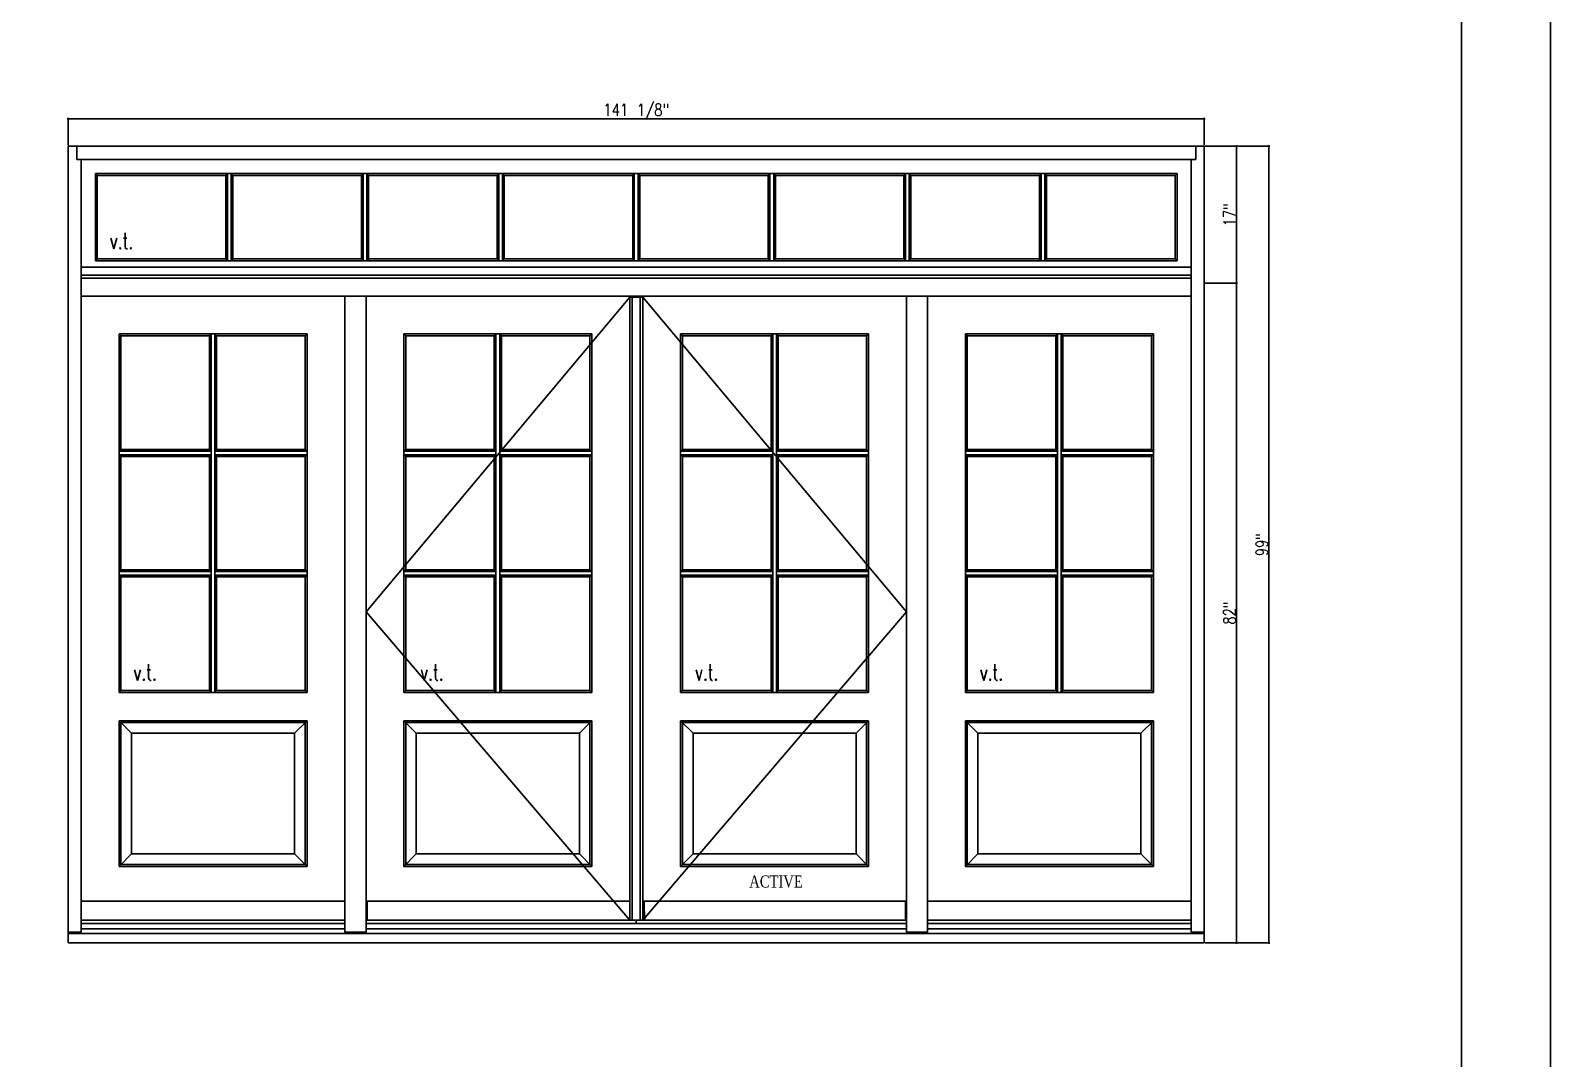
# Model space of a CAD drawing. Header units: inches. Extents: x 1985 to 11287, y 379 to 4336.
# Drawn here: x 9765.8 to 9954.6, y 3405.9 to 3533.7 of the extents above; entities that cross this region are included whole.
import ezdxf

# ---------------------------------------------------------------- set-up
doc = ezdxf.new("R2010")
doc.units = ezdxf.units.IN
doc.header["$MEASUREMENT"] = 0
doc.layers.get('0').update_dxf_attribs({"linetype": 'CONTINUOUS'})
doc.layers.get('Defpoints').update_dxf_attribs({"linetype": 'CONTINUOUS'})
for name, color, linetype in [('COTE1-1 99', 7, 'CONTINUOUS'), ('elevation 99', 7, 'CONTINUOUS'), ('opening side 99', 1, 'CONTINUOUS'), ('separation 99', 3, 'CONTINUOUS')]:
    doc.layers.add(name, color=color, linetype=linetype)
doc.styles.get("Standard").update_dxf_attribs({"font": 'txt.shx', "width": 0.8})
doc.styles.add('Times', font='times.ttf', dxfattribs={"width": 0.8})
doc.dimstyles.new('Elevation', dxfattribs={"dimscale": 2, "dimtxt": 0.75, "dimasz": 0.0625, "dimexe": 0.0625, "dimexo": 0.0625, "dimgap": 0.0625, "dimtad": 1, "dimdec": 5, "dimzin": 0, "dimdsep": 46, "dimlunit": 5, "dimtxsty": 'Standard', "dimblk1": 'OBLIQUE', "dimblk2": 'OBLIQUE', "dimsah": 1, "dimcen": 2, "dimdle": 0.0625, "dimclrd": 1, "dimclre": 1, "dimadec": 1, "dimazin": 0, "dimtfac": 0.375, "dimtdec": 5, "dimtmove": 0, "dimatfit": 3, "dimldrblk": 'OBLIQUE', "dimfxl": 1, "dimfrac": 2, "dimtolj": 1, "dimtzin": 0, "dimarcsym": 0})

# ---------------------------------------------------------------- blocks, each defined once
blk = doc.blocks.new('_OBLIQUE')
at = {"color": 0, "linetype": 'ByBlock'}
blk.add_line((-0.5, -0.5), (0.5, 0.5), dxfattribs=at)
blk = doc.blocks.new('*D163')
at = {"layer": 'COTE1-1 99', "color": 1, "lineweight": -2, "transparency": 16777216}
for p, q in [((9770.37, 3522.7), (9911.75, 3522.7)), ((9770.5, 3519.42), (9770.5, 3522.83)), ((9911.62, 3519.42), (9911.62, 3522.83))]:
    blk.add_line(p, q, dxfattribs=at)
at = {"layer": 'Defpoints', "color": 0, "transparency": 16777216}
for p in [(9911.62, 3522.7), (9770.5, 3519.29), (9911.62, 3519.29)]:
    blk.add_point(p, dxfattribs=at)
at = {"layer": 'COTE1-1 99', "color": 1, "lineweight": -2, "transparency": 16777216, "xscale": 0.125, "yscale": 0.125, "zscale": 0.125, "rotation": 180}
blk.add_blockref('_OBLIQUE', (9770.5, 3522.7), dxfattribs=at)
at = {"layer": 'COTE1-1 99', "color": 1, "lineweight": -2, "transparency": 16777216, "xscale": 0.125, "yscale": 0.125, "zscale": 0.125}
blk.add_blockref('_OBLIQUE', (9911.62, 3522.7), dxfattribs=at)
at = {"layer": 'COTE1-1 99', "color": 0, "transparency": 16777216, "insert": (9841.06, 3523.58), "char_height": 1.5, "attachment_point": 5}
blk.add_mtext('\\A1;141 1/8"', dxfattribs=at)
blk = doc.blocks.new('*D164')
at = {"layer": 'COTE1-1 99', "color": 1, "lineweight": -2, "transparency": 16777216}
for p, q in [((9911.75, 3519.29), (9915.75, 3519.29)), ((9915.62, 3502.17), (9915.62, 3519.42)), ((9911.75, 3502.29), (9915.75, 3502.29))]:
    blk.add_line(p, q, dxfattribs=at)
at = {"layer": 'Defpoints', "color": 0, "transparency": 16777216}
for p in [(9911.62, 3519.29), (9915.62, 3519.29), (9911.62, 3502.29)]:
    blk.add_point(p, dxfattribs=at)
at = {"layer": 'COTE1-1 99', "color": 1, "lineweight": -2, "transparency": 16777216, "xscale": 0.125, "yscale": 0.125, "zscale": 0.125}
for p, rotation in [((9915.62, 3519.29), 90), ((9915.62, 3502.29), 270)]:
    blk.add_blockref('_OBLIQUE', p, dxfattribs=dict(at, rotation=rotation))
at = {"layer": 'COTE1-1 99', "color": 0, "transparency": 16777216, "insert": (9914.75, 3510.79), "char_height": 1.5, "attachment_point": 5, "rotation": 90}
blk.add_mtext('\\A1;17"', dxfattribs=at)
blk = doc.blocks.new('*D165')
at = {"layer": 'COTE1-1 99', "color": 1, "lineweight": -2, "transparency": 16777216}
for p, q in [((9911.75, 3502.29), (9915.75, 3502.29)), ((9915.62, 3420.17), (9915.62, 3502.42)), ((9911.75, 3420.29), (9915.75, 3420.29))]:
    blk.add_line(p, q, dxfattribs=at)
at = {"layer": 'Defpoints', "color": 0, "transparency": 16777216}
for p in [(9911.62, 3502.29), (9915.62, 3502.29), (9911.62, 3420.29)]:
    blk.add_point(p, dxfattribs=at)
at = {"layer": 'COTE1-1 99', "color": 1, "lineweight": -2, "transparency": 16777216, "xscale": 0.125, "yscale": 0.125, "zscale": 0.125}
for p, rotation in [((9915.62, 3502.29), 90), ((9915.62, 3420.29), 270)]:
    blk.add_blockref('_OBLIQUE', p, dxfattribs=dict(at, rotation=rotation))
at = {"layer": 'COTE1-1 99', "color": 0, "transparency": 16777216, "insert": (9914.75, 3461.29), "char_height": 1.5, "attachment_point": 5, "rotation": 90}
blk.add_mtext('\\A1;82"', dxfattribs=at)
blk = doc.blocks.new('*D166')
at = {"layer": 'COTE1-1 99', "color": 1, "lineweight": -2, "transparency": 16777216}
for p, q in [((9911.75, 3519.29), (9919.77, 3519.29)), ((9919.64, 3420.17), (9919.64, 3519.42)), ((9911.75, 3420.29), (9919.77, 3420.29))]:
    blk.add_line(p, q, dxfattribs=at)
at = {"layer": 'Defpoints', "color": 0, "transparency": 16777216}
for p in [(9911.62, 3519.29), (9919.64, 3519.29), (9911.62, 3420.29)]:
    blk.add_point(p, dxfattribs=at)
at = {"layer": 'COTE1-1 99', "color": 1, "lineweight": -2, "transparency": 16777216, "xscale": 0.125, "yscale": 0.125, "zscale": 0.125}
for p, rotation in [((9919.64, 3519.29), 90), ((9919.64, 3420.29), 270)]:
    blk.add_blockref('_OBLIQUE', p, dxfattribs=dict(at, rotation=rotation))
at = {"layer": 'COTE1-1 99', "color": 0, "transparency": 16777216, "insert": (9918.77, 3469.79), "char_height": 1.5, "attachment_point": 5, "rotation": 90}
blk.add_mtext('\\A1;99"', dxfattribs=at)

msp = doc.modelspace()

# ---------------------------------------------------------------- linework, layer by layer
at = {"layer": 'elevation 99'}
for p, q in [((9770.495703, 3519.293135), (9911.620703, 3519.293135)), ((9770.495703, 3420.293135), (9770.495703, 3519.293135)), ((9771.558203, 3517.668135), (9771.558203, 3519.293135)), ((9910.558203, 3519.293135), (9910.558203, 3517.668135)), ((9911.620703, 3519.293135), (9911.620703, 3420.293135)), ((9771.558203, 3517.668135), (9910.558203, 3517.668135)), ((9772.120703, 3502.918135), (9772.120703, 3517.668135)), ((9909.995703, 3517.668135), (9909.995703, 3502.918135)), ((9773.879098, 3515.909184), (9773.879098, 3505.052059)), ((9773.879098, 3515.909184), (9790.759961, 3515.909184)), ((9774.12017, 3515.668113), (9773.879098, 3515.909184)), ((9774.12017, 3515.668113), (9774.12017, 3505.29313)), ((9774.12017, 3515.668113), (9784.526553, 3515.668113)), ((9784.526553, 3515.668113), (9790.089161, 3515.668113)), ((9790.089161, 3515.668113), (9790.293361, 3515.909184)), ((9790.089161, 3505.29313), (9790.089161, 3515.668113)), ((9790.293361, 3505.052059), (9790.293361, 3515.909184)), ((9790.72309, 3515.909184), (9801.819916, 3515.909184)), ((9790.759961, 3505.052059), (9790.759961, 3515.909184)), ((9790.759961, 3515.909184), (9790.964161, 3515.668113)), ((9790.964161, 3505.29313), (9790.964161, 3515.668113)), ((9790.964161, 3515.668113), (9801.578844, 3515.668113)), ((9790.964161, 3515.668113), (9790.964161, 3505.29313)), ((9801.578844, 3515.668113), (9806.933153, 3515.668113)), ((9801.819916, 3515.909184), (9845.59819, 3515.909184)), ((9806.933153, 3515.668113), (9807.137353, 3515.909184)), ((9806.933153, 3505.29313), (9806.933153, 3515.668113)), ((9807.137353, 3505.052059), (9807.137353, 3515.909184)), ((9807.603953, 3515.909184), (9807.808153, 3515.668113)), ((9807.603953, 3505.052059), (9807.603953, 3515.909184)), ((9807.808153, 3515.668113), (9823.777103, 3515.668113)), ((9807.808153, 3505.29313), (9807.808153, 3515.668113)), ((9823.777103, 3515.668113), (9823.981303, 3515.909184)), ((9823.777103, 3505.29313), (9823.777103, 3515.668113)), ((9823.981303, 3505.052059), (9823.981303, 3515.909184)), ((9824.447903, 3505.052059), (9824.447903, 3515.909184)), ((9824.652103, 3515.668113), (9824.447903, 3515.909184)), ((9824.652103, 3505.29313), (9824.652103, 3515.668113)), ((9824.652103, 3515.668113), (9840.620553, 3515.668113)), ((9840.620553, 3515.668113), (9836.276844, 3515.668113)), ((9880.29619, 3515.909184), (9836.517916, 3515.909184)), ((9840.620553, 3515.668113), (9840.824753, 3515.909184)), ((9840.620553, 3515.668113), (9840.824753, 3515.909184)), ((9840.620553, 3505.29313), (9840.620553, 3515.668113)), ((9840.620553, 3505.29313), (9840.620553, 3515.668113)), ((9840.824753, 3505.052059), (9840.824753, 3515.909184)), ((9840.824753, 3505.052059), (9840.824753, 3515.909184)), ((9841.291353, 3505.052059), (9841.291353, 3515.909184)), ((9841.495553, 3515.668113), (9841.291353, 3515.909184)), ((9841.495553, 3515.668113), (9841.291353, 3515.909184)), ((9841.291353, 3505.052059), (9841.291353, 3515.909184)), ((9857.464003, 3515.668113), (9841.495553, 3515.668113)), ((9841.495553, 3505.29313), (9841.495553, 3515.668113)), ((9841.495553, 3515.668113), (9845.839261, 3515.668113)), ((9841.495553, 3505.29313), (9841.495553, 3515.668113)), ((9857.464003, 3515.668113), (9857.668203, 3515.909184)), ((9857.464003, 3505.29313), (9857.464003, 3515.668113)), ((9857.668203, 3505.052059), (9857.668203, 3515.909184)), ((9858.339003, 3515.668113), (9858.134803, 3515.909184)), ((9858.134803, 3505.052059), (9858.134803, 3515.909184)), ((9858.339003, 3505.29313), (9858.339003, 3515.668113)), ((9874.307953, 3515.668113), (9858.339003, 3515.668113)), ((9874.512153, 3515.909184), (9874.307953, 3515.668113)), ((9874.307953, 3505.29313), (9874.307953, 3515.668113)), ((9874.512153, 3505.052059), (9874.512153, 3515.909184)), ((9874.978753, 3505.052059), (9874.978753, 3515.909184)), ((9875.182953, 3515.668113), (9874.978753, 3515.909184)), ((9880.537261, 3515.668113), (9875.182953, 3515.668113)), ((9875.182953, 3505.29313), (9875.182953, 3515.668113)), ((9891.393016, 3515.909184), (9880.29619, 3515.909184)), ((9891.151944, 3515.668113), (9880.537261, 3515.668113)), ((9891.356144, 3515.909184), (9891.151944, 3515.668113)), ((9891.151944, 3515.668113), (9891.151944, 3505.29313)), ((9891.151944, 3505.29313), (9891.151944, 3515.668113)), ((9891.356144, 3505.052059), (9891.356144, 3515.909184)), ((9908.237007, 3515.909184), (9891.356144, 3515.909184)), ((9892.026944, 3515.668113), (9891.822744, 3515.909184)), ((9891.822744, 3505.052059), (9891.822744, 3515.909184)), ((9892.026944, 3505.29313), (9892.026944, 3515.668113)), ((9897.589553, 3515.668113), (9892.026944, 3515.668113)), ((9907.995936, 3515.668113), (9897.589553, 3515.668113)), ((9907.995936, 3515.668113), (9908.237007, 3515.909184)), ((9907.995936, 3515.668113), (9907.995936, 3505.29313)), ((9908.237007, 3515.909184), (9908.237007, 3505.052059)), ((9774.12017, 3505.29313), (9773.879098, 3505.052059)), ((9773.879098, 3505.052059), (9790.759961, 3505.052059)), ((9774.12017, 3505.29313), (9784.526553, 3505.29313)), ((9784.526553, 3505.29313), (9790.089161, 3505.29313)), ((9790.089161, 3505.29313), (9790.293361, 3505.052059)), ((9790.72309, 3505.052059), (9801.819916, 3505.052059)), ((9790.759961, 3505.052059), (9790.964161, 3505.29313)), ((9790.964161, 3505.29313), (9801.578844, 3505.29313)), ((9801.578844, 3505.29313), (9806.933153, 3505.29313)), ((9801.819916, 3505.052059), (9845.59819, 3505.052059)), ((9806.933153, 3505.29313), (9807.137353, 3505.052059)), ((9807.603953, 3505.052059), (9807.808153, 3505.29313)), ((9807.808153, 3505.29313), (9823.777103, 3505.29313)), ((9823.777103, 3505.29313), (9823.981303, 3505.052059)), ((9824.447903, 3505.052059), (9824.652103, 3505.29313)), ((9824.652103, 3505.29313), (9840.620553, 3505.29313)), ((9840.620553, 3505.29313), (9836.276844, 3505.29313)), ((9880.29619, 3505.052059), (9836.517916, 3505.052059)), ((9840.824753, 3505.052059), (9840.620553, 3505.29313)), ((9840.620553, 3505.29313), (9840.824753, 3505.052059)), ((9841.291353, 3505.052059), (9840.824753, 3505.052059)), ((9840.824753, 3505.052059), (9841.291353, 3505.052059)), ((9841.495553, 3505.29313), (9841.291353, 3505.052059)), ((9841.291353, 3505.052059), (9841.495553, 3505.29313)), ((9857.464003, 3505.29313), (9841.495553, 3505.29313)), ((9841.495553, 3505.29313), (9845.839261, 3505.29313)), ((9857.668203, 3505.052059), (9857.464003, 3505.29313)), ((9858.339003, 3505.29313), (9858.134803, 3505.052059)), ((9874.307953, 3505.29313), (9858.339003, 3505.29313)), ((9874.512153, 3505.052059), (9874.307953, 3505.29313)), ((9875.182953, 3505.29313), (9874.978753, 3505.052059)), ((9880.537261, 3505.29313), (9875.182953, 3505.29313)), ((9891.393016, 3505.052059), (9880.29619, 3505.052059)), ((9891.151944, 3505.29313), (9880.537261, 3505.29313)), ((9891.356144, 3505.052059), (9891.151944, 3505.29313)), ((9908.237007, 3505.052059), (9891.356144, 3505.052059)), ((9892.026944, 3505.29313), (9891.822744, 3505.052059)), ((9897.589553, 3505.29313), (9892.026944, 3505.29313)), ((9907.995936, 3505.29313), (9897.589553, 3505.29313)), ((9907.995936, 3505.29313), (9908.237007, 3505.052059)), ((9770.495703, 3420.293135), (9770.495703, 3503.293135)), ((9772.120703, 3504.293135), (9909.995703, 3504.293135)), ((9772.120703, 3502.918135), (9772.120703, 3503.293135)), ((9772.120703, 3503.293135), (9909.995703, 3503.293135)), ((9772.120703, 3500.668135), (9772.120703, 3502.918135)), ((9909.995703, 3502.918135), (9772.120703, 3502.918135)), ((9804.870703, 3503.293135), (9877.245703, 3503.293135)), ((9804.870703, 3503.293135), (9877.245703, 3503.293135)), ((9804.870703, 3503.293135), (9877.245703, 3503.293135)), ((9825.870703, 3503.293135), (9893.995703, 3503.293135)), ((9840.058203, 3503.293135), (9877.245703, 3503.293135)), ((9909.995703, 3503.293135), (9909.995703, 3502.918135)), ((9909.995703, 3502.918135), (9909.995703, 3500.668135)), ((9911.620703, 3502.293135), (9911.620703, 3420.293135)), ((9772.120703, 3500.668135), (9804.870703, 3500.668135)), ((9772.120703, 3500.668135), (9804.870703, 3500.668135)), ((9772.120703, 3421.62126), (9772.120703, 3500.668135)), ((9772.120703, 3500.668135), (9804.870703, 3500.668135)), ((9772.120703, 3421.62126), (9772.120703, 3500.668135)), ((9804.870703, 3500.668135), (9807.495703, 3500.668135)), ((9804.870703, 3421.62126), (9804.870703, 3500.668135)), ((9807.495703, 3500.668135), (9841.933203, 3500.668135)), ((9807.495703, 3500.668135), (9841.933203, 3500.668135)), ((9807.495703, 3421.62126), (9807.495703, 3500.668135)), ((9807.495703, 3500.668135), (9841.933203, 3500.668135)), ((9839.558203, 3500.668135), (9874.620703, 3500.668135)), ((9839.558203, 3500.668135), (9874.620703, 3500.668135)), ((9839.558203, 3500.668135), (9874.620703, 3500.668135)), ((9840.245704, 3500.543135), (9841.870702, 3500.543135)), ((9840.245704, 3500.543135), (9841.870702, 3500.543135)), ((9840.245704, 3423.10563), (9840.245704, 3500.543135)), ((9840.558204, 3423.10563), (9840.558204, 3500.543135)), ((9840.808203, 3500.543135), (9840.808203, 3500.668135)), ((9840.808203, 3500.543135), (9840.808203, 3500.668135)), ((9841.308203, 3500.543135), (9841.308203, 3500.668135)), ((9841.308203, 3500.543135), (9841.308203, 3500.668135)), ((9841.401903, 3500.543135), (9841.401903, 3500.668135)), ((9841.401903, 3500.543135), (9841.401903, 3500.668135)), ((9841.518063, 3500.543135), (9841.518063, 3500.668135)), ((9841.518063, 3500.543135), (9841.518063, 3500.668135)), ((9841.558202, 3423.10563), (9841.558202, 3500.543135)), ((9841.870702, 3423.10563), (9841.870702, 3500.543135)), ((9874.620703, 3500.668135), (9877.245703, 3500.668135)), ((9874.620703, 3500.668135), (9874.620703, 3421.62126)), ((9877.245703, 3500.668135), (9909.995703, 3500.668135)), ((9877.245703, 3500.668135), (9877.245703, 3421.62126)), ((9877.245703, 3500.668135), (9909.995703, 3500.668135)), ((9877.245703, 3500.668135), (9909.995703, 3500.668135)), ((9909.995703, 3500.668135), (9909.995703, 3421.62126)), ((9909.995703, 3500.668135), (9909.995703, 3421.62126)), ((9776.817116, 3495.998458), (9776.817116, 3451.431464)), ((9776.817116, 3495.998458), (9800.174289, 3495.998458)), ((9777.058188, 3495.730586), (9776.817116, 3495.998458)), ((9777.058188, 3495.730586), (9777.058188, 3481.627086)), ((9777.058188, 3495.730586), (9788.058203, 3495.730586)), ((9788.058203, 3495.730586), (9788.262403, 3495.998458)), ((9788.058203, 3495.730586), (9788.058203, 3481.627086)), ((9788.262403, 3495.998458), (9788.262403, 3451.431464)), ((9788.729003, 3495.998458), (9788.729003, 3451.431464)), ((9788.729003, 3495.998458), (9788.933203, 3495.730586)), ((9788.933203, 3495.730586), (9788.933203, 3481.627086)), ((9788.933203, 3495.730586), (9799.933218, 3495.730586)), ((9799.933218, 3495.730586), (9800.174289, 3495.998458)), ((9799.933218, 3495.730586), (9799.933218, 3481.627086)), ((9800.174289, 3495.998458), (9800.174289, 3451.431464)), ((9812.192116, 3495.998458), (9812.192116, 3451.431464)), ((9812.192116, 3495.998458), (9835.549289, 3495.998458)), ((9812.433188, 3495.730586), (9812.192116, 3495.998458)), ((9812.433188, 3495.730586), (9812.433188, 3481.627086)), ((9812.433188, 3495.730586), (9823.433203, 3495.730586)), ((9823.433203, 3495.730586), (9823.637403, 3495.998458)), ((9823.433203, 3495.730586), (9823.433203, 3481.627086)), ((9823.637403, 3495.998458), (9823.637403, 3451.431464)), ((9824.104003, 3495.998458), (9824.104003, 3451.431464)), ((9824.104003, 3495.998458), (9824.308203, 3495.730586)), ((9824.308203, 3495.730586), (9824.308203, 3481.627086)), ((9824.308203, 3495.730586), (9835.308218, 3495.730586)), ((9835.308218, 3495.730586), (9835.549289, 3495.998458)), ((9835.308218, 3495.730586), (9835.308218, 3481.627086)), ((9835.549289, 3495.998458), (9835.549289, 3451.431464)), ((9846.808188, 3495.730586), (9846.567116, 3495.998458)), ((9846.567116, 3495.998458), (9869.924289, 3495.998458)), ((9846.567116, 3495.998458), (9846.567116, 3451.431464)), ((9846.808188, 3495.730586), (9857.808203, 3495.730586)), ((9846.808188, 3495.730586), (9846.808188, 3481.627086)), ((9857.808203, 3495.730586), (9858.012403, 3495.998458)), ((9857.808203, 3495.730586), (9857.808203, 3481.627086)), ((9858.012403, 3495.998458), (9858.012403, 3451.431464)), ((9858.479003, 3495.998458), (9858.683203, 3495.730586)), ((9858.479003, 3495.998458), (9858.479003, 3451.431464)), ((9858.683203, 3495.730586), (9869.683218, 3495.730586)), ((9858.683203, 3495.730586), (9858.683203, 3481.627086)), ((9869.683218, 3495.730586), (9869.924289, 3495.998458)), ((9869.683218, 3495.730586), (9869.683218, 3481.627086)), ((9869.924289, 3495.998458), (9869.924289, 3451.431464)), ((9881.942116, 3495.998458), (9881.942116, 3451.431464)), ((9881.942116, 3495.998458), (9905.299289, 3495.998458)), ((9882.183188, 3495.730586), (9881.942116, 3495.998458)), ((9882.183188, 3495.730586), (9882.183188, 3481.627086)), ((9882.183188, 3495.730586), (9893.183203, 3495.730586)), ((9893.183203, 3495.730586), (9893.387403, 3495.998458)), ((9893.183203, 3495.730586), (9893.183203, 3481.627086)), ((9893.387403, 3495.998458), (9893.387403, 3451.431464)), ((9893.854003, 3495.998458), (9893.854003, 3451.431464)), ((9893.854003, 3495.998458), (9894.058203, 3495.730586)), ((9894.058203, 3495.730586), (9894.058203, 3481.627086)), ((9894.058203, 3495.730586), (9905.058218, 3495.730586)), ((9905.058218, 3495.730586), (9905.299289, 3495.998458)), ((9905.058218, 3495.730586), (9905.058218, 3481.627086)), ((9905.299289, 3495.998458), (9905.299289, 3451.431464)), ((9777.058188, 3481.627086), (9776.817116, 3481.422886)), ((9776.817116, 3481.422886), (9788.262403, 3481.422886)), ((9776.817116, 3480.956286), (9788.262403, 3480.956286)), ((9777.058188, 3480.752086), (9776.817116, 3480.956286)), ((9777.058188, 3481.627086), (9788.058203, 3481.627086)), ((9777.058188, 3480.752086), (9788.058203, 3480.752086)), ((9777.058188, 3480.752086), (9777.058188, 3466.648586)), ((9788.058203, 3481.627086), (9788.262403, 3481.422886)), ((9788.058203, 3480.752086), (9788.262403, 3480.956286)), ((9788.058203, 3480.752086), (9788.058203, 3466.648586)), ((9788.933203, 3481.627086), (9788.729003, 3481.422886)), ((9788.729003, 3481.422886), (9800.174289, 3481.422886)), ((9788.933203, 3480.752086), (9788.729003, 3480.956286)), ((9788.729003, 3480.956286), (9800.174289, 3480.956286)), ((9788.933203, 3481.627086), (9799.933218, 3481.627086)), ((9788.933203, 3480.752086), (9799.933218, 3480.752086)), ((9788.933203, 3480.752086), (9788.933203, 3466.648586)), ((9799.933218, 3481.627086), (9800.174289, 3481.422886)), ((9799.933218, 3480.752086), (9800.174289, 3480.956286)), ((9799.933218, 3480.752086), (9799.933218, 3466.648586)), ((9812.433188, 3481.627086), (9812.192116, 3481.422886)), ((9812.192116, 3481.422886), (9823.637403, 3481.422886)), ((9812.192116, 3480.956286), (9823.637403, 3480.956286)), ((9812.433188, 3480.752086), (9812.192116, 3480.956286)), ((9812.433188, 3481.627086), (9823.433203, 3481.627086)), ((9812.433188, 3480.752086), (9823.433203, 3480.752086)), ((9812.433188, 3480.752086), (9812.433188, 3466.648586)), ((9823.433203, 3481.627086), (9823.637403, 3481.422886)), ((9823.433203, 3480.752086), (9823.637403, 3480.956286)), ((9823.433203, 3480.752086), (9823.433203, 3466.648586)), ((9824.308203, 3481.627086), (9824.104003, 3481.422886)), ((9824.104003, 3481.422886), (9835.549289, 3481.422886)), ((9824.308203, 3480.752086), (9824.104003, 3480.956286)), ((9824.104003, 3480.956286), (9835.549289, 3480.956286)), ((9824.308203, 3481.627086), (9835.308218, 3481.627086)), ((9824.308203, 3480.752086), (9835.308218, 3480.752086)), ((9824.308203, 3480.752086), (9824.308203, 3466.648586)), ((9835.308218, 3481.627086), (9835.549289, 3481.422886)), ((9835.308218, 3480.752086), (9835.549289, 3480.956286)), ((9835.308218, 3480.752086), (9835.308218, 3466.648586)), ((9846.808188, 3481.627086), (9846.567116, 3481.422886)), ((9846.567116, 3481.422886), (9858.012403, 3481.422886)), ((9846.808188, 3480.752086), (9846.567116, 3480.956286)), ((9846.567116, 3480.956286), (9858.012403, 3480.956286)), ((9846.808188, 3481.627086), (9857.808203, 3481.627086)), ((9846.808188, 3480.752086), (9846.808188, 3466.648586)), ((9846.808188, 3480.752086), (9857.808203, 3480.752086)), ((9857.808203, 3481.627086), (9858.012403, 3481.422886)), ((9857.808203, 3480.752086), (9858.012403, 3480.956286)), ((9857.808203, 3480.752086), (9857.808203, 3466.648586)), ((9858.683203, 3481.627086), (9858.479003, 3481.422886)), ((9858.479003, 3481.422886), (9869.924289, 3481.422886)), ((9858.479003, 3480.956286), (9869.924289, 3480.956286)), ((9858.683203, 3480.752086), (9858.479003, 3480.956286)), ((9858.683203, 3481.627086), (9869.683218, 3481.627086)), ((9858.683203, 3480.752086), (9858.683203, 3466.648586)), ((9858.683203, 3480.752086), (9869.683218, 3480.752086)), ((9869.683218, 3481.627086), (9869.924289, 3481.422886)), ((9869.683218, 3480.752086), (9869.924289, 3480.956286)), ((9869.683218, 3480.752086), (9869.683218, 3466.648586)), ((9882.183188, 3481.627086), (9881.942116, 3481.422886)), ((9881.942116, 3481.422886), (9893.387403, 3481.422886)), ((9881.942116, 3480.956286), (9893.387403, 3480.956286)), ((9882.183188, 3480.752086), (9881.942116, 3480.956286)), ((9882.183188, 3481.627086), (9893.183203, 3481.627086)), ((9882.183188, 3480.752086), (9893.183203, 3480.752086)), ((9882.183188, 3480.752086), (9882.183188, 3466.648586)), ((9893.183203, 3481.627086), (9893.387403, 3481.422886)), ((9893.183203, 3480.752086), (9893.387403, 3480.956286)), ((9893.183203, 3480.752086), (9893.183203, 3466.648586)), ((9894.058203, 3481.627086), (9893.854003, 3481.422886)), ((9893.854003, 3481.422886), (9905.299289, 3481.422886)), ((9894.058203, 3480.752086), (9893.854003, 3480.956286)), ((9893.854003, 3480.956286), (9905.299289, 3480.956286)), ((9894.058203, 3481.627086), (9905.058218, 3481.627086)), ((9894.058203, 3480.752086), (9905.058218, 3480.752086)), ((9894.058203, 3480.752086), (9894.058203, 3466.648586)), ((9905.058218, 3481.627086), (9905.299289, 3481.422886)), ((9905.058218, 3480.752086), (9905.299289, 3480.956286)), ((9905.058218, 3480.752086), (9905.058218, 3466.648586)), ((9777.058188, 3466.648586), (9776.817116, 3466.444386)), ((9776.817116, 3466.444386), (9788.262403, 3466.444386)), ((9776.817116, 3465.982235), (9788.262403, 3465.982235)), ((9777.058188, 3466.648586), (9788.058203, 3466.648586)), ((9777.058188, 3465.778035), (9788.058203, 3465.778035)), ((9777.058188, 3465.778035), (9777.058188, 3451.672535)), ((9788.058203, 3465.778035), (9788.058203, 3451.672535)), ((9788.729003, 3466.444386), (9800.174289, 3466.444386)), ((9788.729003, 3465.982235), (9800.174289, 3465.982235)), ((9788.933203, 3466.648586), (9799.933218, 3466.648586)), ((9788.933203, 3465.778035), (9788.933203, 3451.672535)), ((9788.933203, 3465.778035), (9799.933218, 3465.778035)), ((9799.933218, 3466.648586), (9800.174289, 3466.444386)), ((9799.933218, 3465.778035), (9800.174289, 3465.982235)), ((9799.933218, 3465.778035), (9799.933218, 3451.672535)), ((9812.433188, 3466.648586), (9812.192116, 3466.444386)), ((9812.192116, 3466.444386), (9823.637403, 3466.444386)), ((9812.192116, 3465.982235), (9823.637403, 3465.982235)), ((9812.433188, 3466.648586), (9823.433203, 3466.648586)), ((9812.433188, 3465.778035), (9823.433203, 3465.778035)), ((9812.433188, 3465.778035), (9812.433188, 3451.672535)), ((9823.433203, 3465.778035), (9823.433203, 3451.672535)), ((9824.104003, 3466.444386), (9835.549289, 3466.444386)), ((9824.104003, 3465.982235), (9835.549289, 3465.982235)), ((9824.308203, 3466.648586), (9835.308218, 3466.648586)), ((9824.308203, 3465.778035), (9824.308203, 3451.672535)), ((9824.308203, 3465.778035), (9835.308218, 3465.778035)), ((9835.308218, 3466.648586), (9835.549289, 3466.444386)), ((9835.308218, 3465.778035), (9835.549289, 3465.982235)), ((9835.308218, 3465.778035), (9835.308218, 3451.672535)), ((9846.808188, 3466.648586), (9846.567116, 3466.444386)), ((9846.567116, 3466.444386), (9858.012403, 3466.444386)), ((9846.567116, 3465.982235), (9858.012403, 3465.982235)), ((9846.808188, 3466.648586), (9857.808203, 3466.648586)), ((9846.808188, 3465.778035), (9846.808188, 3451.672535)), ((9846.808188, 3465.778035), (9857.808203, 3465.778035)), ((9857.808203, 3465.778035), (9857.808203, 3451.672535)), ((9858.479003, 3466.444386), (9869.924289, 3466.444386)), ((9858.479003, 3465.982235), (9869.924289, 3465.982235)), ((9858.683203, 3466.648586), (9869.683218, 3466.648586)), ((9858.683203, 3465.778035), (9869.683218, 3465.778035)), ((9858.683203, 3465.778035), (9858.683203, 3451.672535)), ((9869.683218, 3466.648586), (9869.924289, 3466.444386)), ((9869.683218, 3465.778035), (9869.924289, 3465.982235)), ((9869.683218, 3465.778035), (9869.683218, 3451.672535)), ((9882.183188, 3466.648586), (9881.942116, 3466.444386)), ((9881.942116, 3466.444386), (9893.387403, 3466.444386)), ((9881.942116, 3465.982235), (9893.387403, 3465.982235)), ((9882.183188, 3466.648586), (9893.183203, 3466.648586)), ((9882.183188, 3465.778035), (9893.183203, 3465.778035)), ((9882.183188, 3465.778035), (9882.183188, 3451.672535)), ((9893.183203, 3465.778035), (9893.183203, 3451.672535)), ((9893.854003, 3466.444386), (9905.299289, 3466.444386)), ((9893.854003, 3465.982235), (9905.299289, 3465.982235)), ((9894.058203, 3466.648586), (9905.058218, 3466.648586)), ((9894.058203, 3465.778035), (9894.058203, 3451.672535)), ((9894.058203, 3465.778035), (9905.058218, 3465.778035)), ((9905.058218, 3466.648586), (9905.299289, 3466.444386)), ((9905.058218, 3465.778035), (9905.299289, 3465.982235)), ((9905.058218, 3465.778035), (9905.058218, 3451.672535)), ((9776.817116, 3451.431464), (9777.058188, 3451.672535)), ((9776.817116, 3451.431464), (9800.174289, 3451.431464)), ((9777.058188, 3451.672535), (9788.058203, 3451.672535)), ((9788.058203, 3451.672535), (9788.262403, 3451.431464)), ((9788.933203, 3451.672535), (9788.729003, 3451.431464)), ((9788.933203, 3451.672535), (9799.933218, 3451.672535)), ((9800.174289, 3451.431464), (9799.933218, 3451.672535)), ((9812.192116, 3451.431464), (9812.433188, 3451.672535)), ((9812.192116, 3451.431464), (9835.549289, 3451.431464)), ((9812.433188, 3451.672535), (9823.433203, 3451.672535)), ((9823.433203, 3451.672535), (9823.637403, 3451.431464)), ((9824.308203, 3451.672535), (9824.104003, 3451.431464)), ((9824.308203, 3451.672535), (9835.308218, 3451.672535)), ((9835.549289, 3451.431464), (9835.308218, 3451.672535)), ((9846.567116, 3451.431464), (9846.808188, 3451.672535)), ((9846.567116, 3451.431464), (9869.924289, 3451.431464)), ((9846.808188, 3451.672535), (9857.808203, 3451.672535)), ((9857.808203, 3451.672535), (9858.012403, 3451.431464)), ((9858.683203, 3451.672535), (9858.479003, 3451.431464)), ((9858.683203, 3451.672535), (9869.683218, 3451.672535)), ((9869.924289, 3451.431464), (9869.683218, 3451.672535)), ((9881.942116, 3451.431464), (9882.183188, 3451.672535)), ((9881.942116, 3451.431464), (9905.299289, 3451.431464)), ((9882.183188, 3451.672535), (9893.183203, 3451.672535)), ((9893.183203, 3451.672535), (9893.387403, 3451.431464)), ((9894.058203, 3451.672535), (9893.854003, 3451.431464)), ((9894.058203, 3451.672535), (9905.058218, 3451.672535)), ((9905.299289, 3451.431464), (9905.058218, 3451.672535)), ((9778.370629, 3446.359985), (9776.817057, 3447.913606)), ((9776.817057, 3429.802024), (9776.817057, 3447.913606)), ((9776.817057, 3447.913606), (9800.174333, 3447.913606)), ((9777.058129, 3430.043096), (9777.058129, 3447.672485)), ((9777.058129, 3447.672485), (9799.933262, 3447.672485)), ((9778.370629, 3431.355596), (9778.370629, 3446.359985)), ((9778.370629, 3446.359985), (9798.620762, 3446.359985)), ((9800.174333, 3447.913606), (9798.620762, 3446.359985)), ((9798.620762, 3431.355596), (9798.620762, 3446.359985)), ((9799.933262, 3430.043096), (9799.933262, 3447.672485)), ((9800.174333, 3429.802024), (9800.174333, 3447.913606)), ((9813.745629, 3446.359985), (9812.192057, 3447.913606)), ((9812.192057, 3429.802024), (9812.192057, 3447.913606)), ((9812.192057, 3447.913606), (9835.549333, 3447.913606)), ((9812.433129, 3430.043096), (9812.433129, 3447.672485)), ((9812.433129, 3447.672485), (9835.308262, 3447.672485)), ((9813.745629, 3431.355596), (9813.745629, 3446.359985)), ((9813.745629, 3446.359985), (9833.995762, 3446.359985)), ((9835.549333, 3447.913606), (9833.995762, 3446.359985)), ((9833.995762, 3431.355596), (9833.995762, 3446.359985)), ((9835.308262, 3430.043096), (9835.308262, 3447.672485)), ((9835.549333, 3429.802024), (9835.549333, 3447.913606)), ((9848.120629, 3446.359985), (9846.567057, 3447.913606)), ((9846.567057, 3429.802024), (9846.567057, 3447.913606)), ((9846.567057, 3447.913606), (9869.924333, 3447.913606)), ((9846.808129, 3430.043096), (9846.808129, 3447.672485)), ((9846.808129, 3447.672485), (9869.683262, 3447.672485)), ((9848.120629, 3431.355596), (9848.120629, 3446.359985)), ((9848.120629, 3446.359985), (9868.370762, 3446.359985)), ((9869.924333, 3447.913606), (9868.370762, 3446.359985)), ((9868.370762, 3431.355596), (9868.370762, 3446.359985)), ((9869.683262, 3430.043096), (9869.683262, 3447.672485)), ((9869.924333, 3429.802024), (9869.924333, 3447.913606)), ((9883.495629, 3446.359985), (9881.942057, 3447.913606)), ((9881.942057, 3429.802024), (9881.942057, 3447.913606)), ((9881.942057, 3447.913606), (9905.299333, 3447.913606)), ((9882.183129, 3430.043096), (9882.183129, 3447.672485)), ((9882.183129, 3447.672485), (9905.058262, 3447.672485)), ((9883.495629, 3431.355596), (9883.495629, 3446.359985)), ((9883.495629, 3446.359985), (9903.745762, 3446.359985)), ((9905.299333, 3447.913606), (9903.745762, 3446.359985)), ((9903.745762, 3431.355596), (9903.745762, 3446.359985)), ((9905.058262, 3430.043096), (9905.058262, 3447.672485)), ((9905.299333, 3429.802024), (9905.299333, 3447.913606)), ((9776.817057, 3429.802024), (9778.370629, 3431.355596)), ((9778.370629, 3431.355596), (9798.620762, 3431.355596)), ((9800.174333, 3429.802024), (9798.620762, 3431.355596)), ((9812.192057, 3429.802024), (9813.745629, 3431.355596)), ((9813.745629, 3431.355596), (9833.995762, 3431.355596)), ((9835.549333, 3429.802024), (9833.995762, 3431.355596)), ((9846.567057, 3429.802024), (9848.120629, 3431.355596)), ((9848.120629, 3431.355596), (9868.370762, 3431.355596)), ((9869.924333, 3429.802024), (9868.370762, 3431.355596)), ((9881.942057, 3429.802024), (9883.495629, 3431.355596)), ((9883.495629, 3431.355596), (9903.745762, 3431.355596)), ((9905.299333, 3429.802024), (9903.745762, 3431.355596)), ((9776.817057, 3429.802024), (9800.174333, 3429.802024)), ((9777.058129, 3430.043096), (9799.933262, 3430.043096)), ((9812.192057, 3429.802024), (9835.549333, 3429.802024)), ((9812.433129, 3430.043096), (9835.308262, 3430.043096)), ((9846.567057, 3429.802024), (9869.924333, 3429.802024)), ((9846.808129, 3430.043096), (9869.683262, 3430.043096)), ((9881.942057, 3429.802024), (9905.299333, 3429.802024)), ((9882.183129, 3430.043096), (9905.058262, 3430.043096)), ((9772.120703, 3425.48063), (9804.870703, 3425.48063)), ((9772.245703, 3425.48063), (9804.745703, 3425.48063)), ((9807.620703, 3423.10563), (9807.620703, 3425.48063)), ((9807.620703, 3425.48063), (9840.245704, 3425.48063)), ((9807.620703, 3423.10563), (9807.620703, 3425.48063)), ((9807.620703, 3425.48063), (9840.245704, 3425.48063)), ((9839.741601, 3425.48063), (9840.245704, 3425.48063)), ((9839.741601, 3425.48063), (9840.245704, 3425.48063)), ((9842.018063, 3423.10563), (9842.018063, 3425.48063)), ((9842.018063, 3425.48063), (9874.495703, 3425.48063)), ((9842.018063, 3423.10563), (9842.018063, 3425.48063)), ((9842.018063, 3425.48063), (9874.495703, 3425.48063)), ((9874.495703, 3423.10563), (9874.495703, 3425.48063)), ((9874.495703, 3423.10563), (9874.495703, 3425.48063)), ((9877.245703, 3425.48063), (9909.995703, 3425.48063)), ((9877.370703, 3425.48063), (9909.870703, 3425.48063)), ((9772.120703, 3421.62126), (9770.495703, 3421.62126)), ((9772.120703, 3421.62126), (9770.495703, 3421.62126)), ((9804.870703, 3423.10563), (9772.120703, 3423.10563)), ((9804.870703, 3423.10563), (9772.120703, 3423.10563)), ((9804.870703, 3422.714011), (9772.120703, 3422.714011)), ((9804.870703, 3422.714011), (9772.120703, 3422.714011)), ((9804.870703, 3422.04313), (9772.120703, 3422.04313)), ((9807.495703, 3421.62126), (9804.870703, 3421.62126)), ((9807.495703, 3421.62126), (9804.870703, 3421.62126)), ((9807.495703, 3421.62126), (9804.870703, 3421.62126)), ((9807.495703, 3421.62126), (9804.870703, 3421.62126)), ((9874.620703, 3423.10563), (9807.495703, 3423.10563)), ((9874.620703, 3423.10563), (9807.495703, 3423.10563)), ((9874.620703, 3422.714011), (9807.495703, 3422.714011)), ((9874.620703, 3422.714011), (9807.495703, 3422.714011)), ((9874.620703, 3422.04313), (9807.495703, 3422.04313)), ((9841.058203, 3422.714011), (9841.058203, 3423.10563)), ((9841.058203, 3422.714011), (9841.058203, 3423.10563)), ((9842.095395, 3423.23063), (9842.084767, 3423.10563)), ((9842.095395, 3423.23063), (9842.084767, 3423.10563)), ((9842.10482, 3423.10563), (9842.095395, 3423.23063)), ((9842.10482, 3423.10563), (9842.095395, 3423.23063)), ((9842.143063, 3423.29313), (9842.143063, 3423.10563)), ((9842.143063, 3423.29313), (9842.143063, 3423.10563)), ((9877.245703, 3421.62126), (9874.620703, 3421.62126)), ((9877.245703, 3421.62126), (9874.620703, 3421.62126)), ((9877.245703, 3421.62126), (9874.620703, 3421.62126)), ((9877.245703, 3421.62126), (9874.620703, 3421.62126)), ((9909.995703, 3423.10563), (9877.245703, 3423.10563)), ((9909.995703, 3423.10563), (9877.245703, 3423.10563)), ((9909.995703, 3422.714011), (9877.245703, 3422.714011)), ((9909.995703, 3422.714011), (9877.245703, 3422.714011)), ((9909.995703, 3422.04313), (9877.245703, 3422.04313)), ((9911.620703, 3421.62126), (9909.995703, 3421.62126)), ((9911.620703, 3421.62126), (9909.995703, 3421.62126)), ((9807.495703, 3421.480635), (9770.495703, 3421.480635)), ((9807.495703, 3421.480635), (9770.495703, 3421.480635)), ((9807.495703, 3420.293135), (9770.495703, 3420.293135)), ((9807.495703, 3420.293135), (9770.495703, 3420.293135)), ((9807.495703, 3420.293135), (9772.120703, 3420.293135)), ((9807.495703, 3420.293135), (9772.120703, 3420.293135)), ((9807.495703, 3420.293135), (9778.620703, 3420.293135)), ((9807.495703, 3420.293135), (9778.620703, 3420.293135)), ((9877.245703, 3421.480635), (9804.870703, 3421.480635)), ((9877.245703, 3421.480635), (9804.870703, 3421.480635)), ((9877.245703, 3420.293135), (9804.870703, 3420.293135)), ((9877.245703, 3420.293135), (9804.870703, 3420.293135)), ((9877.245703, 3420.293135), (9846.245703, 3420.293135)), ((9877.245703, 3420.293135), (9846.245703, 3420.293135)), ((9911.620703, 3421.480635), (9874.620703, 3421.480635)), ((9911.620703, 3421.480635), (9874.620703, 3421.480635)), ((9911.620703, 3420.293135), (9874.620703, 3420.293135)), ((9911.620703, 3420.293135), (9874.620703, 3420.293135)), ((9911.620703, 3420.293135), (9877.245703, 3420.293135)), ((9911.620703, 3420.293135), (9877.245703, 3420.293135)), ((9911.620703, 3420.293135), (9883.745703, 3420.293135)), ((9911.620703, 3420.293135), (9883.745703, 3420.293135))]:
    msp.add_line(p, q, dxfattribs=at)
at = {"layer": 'elevation 99', "color": 7}
for p, q in [((9777.058188, 3465.778035), (9776.817116, 3465.982235)), ((9788.058203, 3466.648586), (9788.262403, 3466.444386)), ((9788.058203, 3465.778035), (9788.262403, 3465.982235)), ((9788.933203, 3466.648586), (9788.729003, 3466.444386)), ((9788.933203, 3465.778035), (9788.729003, 3465.982235)), ((9812.433188, 3465.778035), (9812.192116, 3465.982235)), ((9823.433203, 3466.648586), (9823.637403, 3466.444386)), ((9823.433203, 3465.778035), (9823.637403, 3465.982235)), ((9824.308203, 3466.648586), (9824.104003, 3466.444386)), ((9824.308203, 3465.778035), (9824.104003, 3465.982235)), ((9846.808188, 3465.778035), (9846.567116, 3465.982235)), ((9857.808203, 3466.648586), (9858.012403, 3466.444386)), ((9857.808203, 3465.778035), (9858.012403, 3465.982235)), ((9858.683203, 3466.648586), (9858.479003, 3466.444386)), ((9858.683203, 3465.778035), (9858.479003, 3465.982235)), ((9882.183188, 3465.778035), (9881.942116, 3465.982235)), ((9893.183203, 3466.648586), (9893.387403, 3466.444386)), ((9893.183203, 3465.778035), (9893.387403, 3465.982235)), ((9894.058203, 3466.648586), (9893.854003, 3466.444386)), ((9894.058203, 3465.778035), (9893.854003, 3465.982235))]:
    msp.add_line(p, q, dxfattribs=at)
at = {"layer": 'elevation 99'}
for centre, radius, start, end in [((9841.631516, 3425.339174), 0.411617, 358.50852396, 20.09998572), ((9841.631516, 3425.339174), 0.411617, 358.50852396, 20.09998572), ((9860.183526, 3425.215871), 18.140881, 179.64439829, 185.67036068), ((9860.183526, 3425.215871), 18.140881, 179.64439829, 185.67036068), ((9839.485531, 3423.121218), 2.663087, 3.70121646, 6.51673922), ((9839.485531, 3423.121218), 2.663087, 3.70121646, 6.51673922)]:
    msp.add_arc(centre, radius, start, end, dxfattribs=at)
at = {"layer": 'opening side 99', "color": 1}
for p, q in [((9807.495703, 3461.457198), (9840.245704, 3500.543135)), ((9874.620703, 3461.457198), (9841.870702, 3500.543135)), ((9807.495703, 3461.457198), (9840.245703, 3423.10563)), ((9841.870702, 3423.10563), (9874.620703, 3461.457198))]:
    msp.add_line(p, q, dxfattribs=at)
at = {"layer": 'separation 99'}
msp.add_line((9943.552213, 3764.575732), (9943.552213, 3276.128059), dxfattribs=at)
msp.add_lwpolyline([(9954.635727, 3266.28393), (7087.963638, 3266.28393), (7087.963638, 4336.37128), (9954.635727, 4336.37128)], close=True, dxfattribs=at)

# ---------------------------------------------------------------- texts
at = {"layer": 'elevation 99', "width": 0.7}
for p in [(9775.700104, 3506.538394), (9778.638122, 3452.917798), (9814.254194, 3452.917798), (9848.388122, 3452.917798), (9883.763122, 3452.917798)]:
    msp.add_text('v.t.', height=2, dxfattribs=at).set_placement(p)
at = {"layer": 'opening side 99', "color": 1, "insert": (9855.101942, 3428.676471), "char_height": 1.5, "width": 15.987, "attachment_point": 1, "style": 'Times'}
msp.add_mtext('ACTIVE', dxfattribs=at)

# ---------------------------------------------------------------- dimensions: what is measured, and where the dimension line sits
at = {"layer": 'COTE1-1 99'}
dim = msp.add_linear_dim(base=(9911.620703, 3522.700812), p1=(9770.495703, 3519.293135), p2=(9911.620703, 3519.293135), dimstyle='Elevation', override={"dimtxt": 0.75, "dimdec": 5, "dimlunit": 5, "dimpost": '"'}, dxfattribs=at)
dim.commit()
dim.dimension.update_dxf_attribs({"geometry": '*D163', "text_midpoint": (9841.058203, 3523.575812)})
for base, p1, p2, override, picture, middle in [((9915.624256, 3519.293135), (9911.620703, 3502.293135), (9911.620703, 3519.293135), {"dimtxt": 0.75, "dimdec": 5, "dimlunit": 5, "dimpost": '"'}, '*D164', (9914.749256, 3510.793135)), ((9919.644862, 3519.293135), (9911.620703, 3420.293135), (9911.620703, 3519.293135), {"dimpost": '"'}, '*D166', (9918.769862, 3469.793135)), ((9915.624256, 3502.293135), (9911.620703, 3420.293135), (9911.620703, 3502.293135), {"dimtxt": 0.75, "dimdec": 5, "dimlunit": 5, "dimpost": '"'}, '*D165', (9914.749256, 3461.293135))]:
    dim = msp.add_linear_dim(base=base, p1=p1, p2=p2, angle=90, dimstyle='Elevation', override=override, dxfattribs=at)
    dim.commit()
    dim.dimension.update_dxf_attribs({"geometry": picture, "text_midpoint": middle})

doc.saveas('drawing.dxf')
